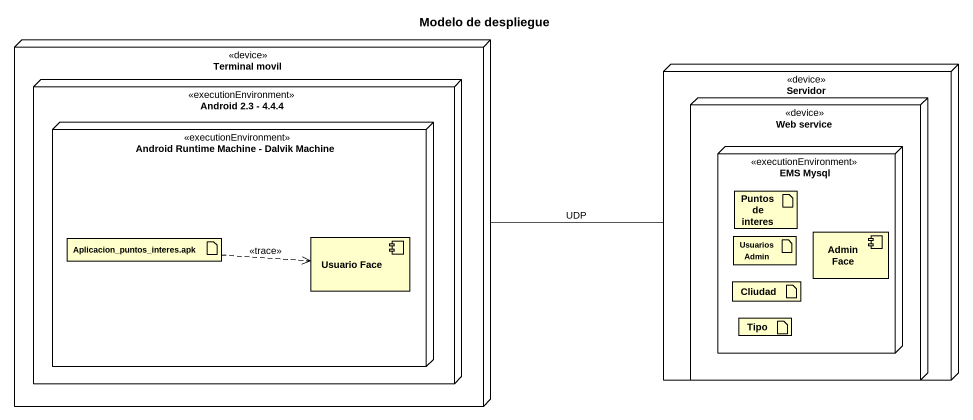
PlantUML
@startuml
title Modelo de despliegue
node "Terminal movil" as Terminal_movil <<device>> {
  node "Android 2.3 - 4.4.4" as Android_2_3_4_4_4 <<executionEnvironment>> {
    node "Android Runtime Machine - Dalvik Machine" as Android_Runtime_Machine <<executionEnvironment>> {
      artifact "Aplicacion_puntos_interes.apk" as Aplicacion_puntos_interes
      component "Usuario Face" as Usuario_Face
    }
  }
}
node Servidor <<device>> {
  node "Web service" as Web_service <<device>> {
    node "EMS Mysql" as EMS_Mysql <<executionEnvironment>> {
      artifact "Puntos de interes" as Puntos_de_interes
      artifact "Usuarios Admin" as Usuarios_Admin
      component "Admin Face" as Admin_Face
      artifact Cliudad
      artifact Tipo
    }
  }
}
Terminal_movil -right- Servidor : UDP
Aplicacion_puntos_interes .right.> Usuario_Face : <<trace>>
@enduml
